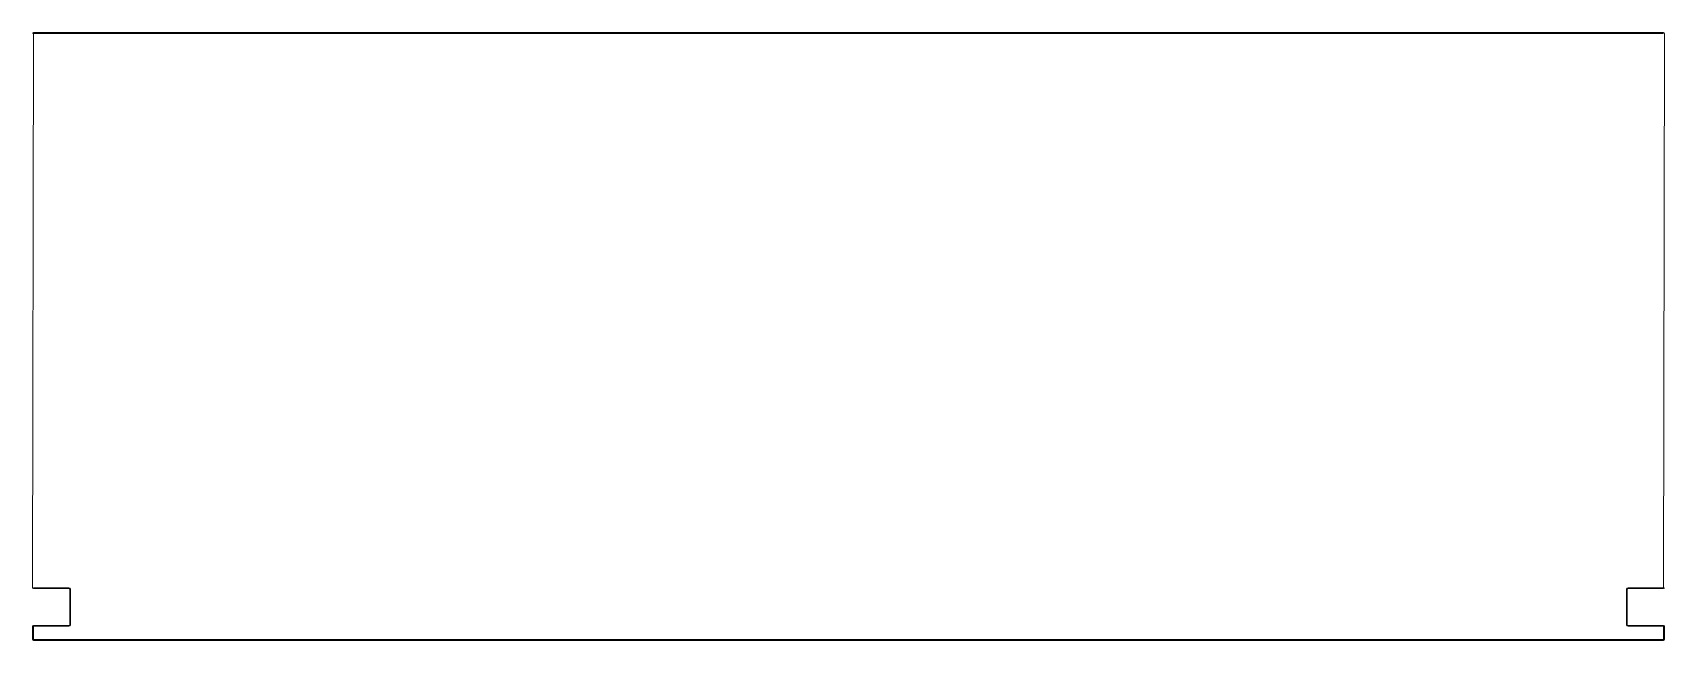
# Paper-space layout '_Arrière' of a CAD drawing. Header units: millimetres. Extents: x -1100 to 1100, y 0 to 820.
import ezdxf

# ---------------------------------------------------------------- set-up
doc = ezdxf.new("R2010")
doc.units = ezdxf.units.MM

psp = doc.layouts.new('_Arrière')

# ---------------------------------------------------------------- linework, layer by layer
at = {"color": 7, "linetype": 'Continuous', "lineweight": 15}
for p, q in [((-1100, 71), (-1099, 820)), ((-1099, 820), (1099, 820)), ((1099, 819), (-1099, 819)), ((1099, 70), (1100, 819)), ((-1099, 71), (-1051, 71)), ((-1099, 70), (-1099, 71)), ((-1051, 70), (-1099, 70)), ((-1051, 70), (-1051, 71)), ((-1050, 69), (-1049, 69)), ((-1050, 21), (-1050, 69)), ((-1049, 69), (-1049, 21)), ((1049, 21), (1049, 69)), ((1049, 69), (1050, 69)), ((1050, 69), (1050, 21)), ((1051, 71), (1099, 71)), ((1051, 71), (1051, 70)), ((1099, 70), (1051, 70)), ((-1100, 19), (-1051, 19)), ((-1100, 1), (-1100, 19)), ((-1100, 1), (1100, 1)), ((-1099, 0), (-1099, 20)), ((-1099, 20), (-1051, 20)), ((1099, 0), (-1099, 0)), ((-1051, 20), (-1051, 19)), ((-1050, 21), (-1049, 21)), ((1049, 21), (1050, 21)), ((1051, 19), (1051, 20)), ((1051, 20), (1099, 20)), ((1051, 19), (1100, 19)), ((1099, 0), (1099, 20)), ((1100, 19), (1100, 1))]:
    psp.add_line(p, q, dxfattribs=at)
for centre, radius, start, end in [((-1099, 819), 1, 90, 180), ((1099, 819), 1, 360, 90), ((-1099, 71), 1, 180, 270), ((-1051, 69), 2, 0, 90), ((-1051, 69), 1, 360, 90), ((1051, 69), 2, 90, 180), ((1051, 69), 1, 90, 180), ((1099, 71), 1, 270, 360), ((-1099, 19), 1, 90, 180), ((-1099, 1), 1, 180, 270), ((-1051, 21), 2, 270, 0), ((-1051, 21), 1, 270, 0), ((1051, 21), 2, 180, 270), ((1051, 21), 1, 180, 270), ((1099, 19), 1, 0, 90), ((1099, 1), 1, 270, 0)]:
    psp.add_arc(centre, radius, start, end, dxfattribs=at)

doc.saveas('drawing.dxf')
